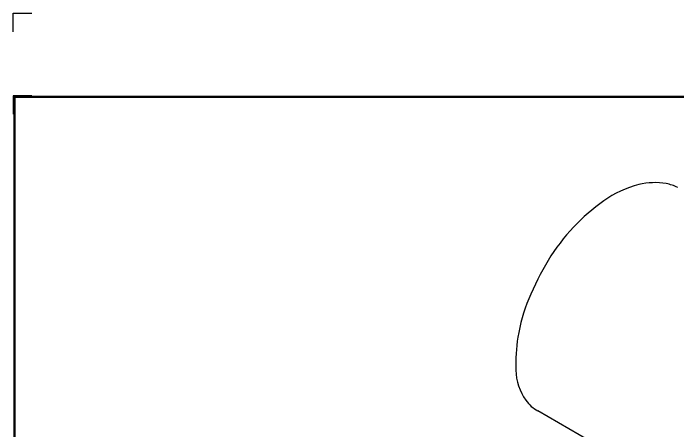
# Model space of a CAD drawing. Header units: inches. Extents: x -512 to -492, y -151 to -134.3.
# Drawn here: x -512 to -503.01, y -139.93 to -134.28 of the extents above; entities that cross this region are included whole.
import ezdxf
from ezdxf.enums import TextEntityAlignment as Align

# ---------------------------------------------------------------- set-up
doc = ezdxf.new("R2010")
doc.units = ezdxf.units.IN
doc.header["$MEASUREMENT"] = 0
doc.layers.get('0').update_dxf_attribs({"linetype": 'CONTINUOUS'})
doc.layers.get('DEFPOINTS').update_dxf_attribs({"linetype": 'CONTINUOUS'})
for name, color, linetype in [('FSBP-MEMBRANE', 7, 'CONTINUOUS'), ('FSBP-TTLB-BORDER', 7, 'CONTINUOUS'), ('FSBP-TTLB-TEXT', 7, 'CONTINUOUS')]:
    doc.layers.add(name, color=color, linetype=linetype)
doc.styles.add('ARIAL', font='ARIAL.TTF')
doc.styles.add('ARIAL_BOLD', font='ariblk.TTF')

# ---------------------------------------------------------------- blocks, each defined once
blk = doc.blocks.new('TTLB-ASPHALT_1')
at = {"layer": 'DEFPOINTS', "linetype": 'Continuous', "ltscale": 1.75}
blk.add_lwpolyline([(-0.015625, 13.88083333333333), (-0.015625, 14.13083333333333), (0.234375, 14.13083333333333)], dxfattribs=at)
at = {"layer": 'DEFPOINTS', "color": 1}
blk.add_lwpolyline([(0.234375, 13.015625), (-0.015625, 13.015625), (-0.015625, 12.765625)], dxfattribs=at)
at = {"layer": 'FSBP-TTLB-BORDER', "const_width": 0.03125}
blk.add_lwpolyline([(20, 0), (20, 13), (0, 13), (0, 0)], dxfattribs=at)
at = {"layer": 'FSBP-TTLB-TEXT'}
for tag, height, style, p in [('DETAIL_DESCP_LINE_1', 0.21875, 'ARIAL_BOLD', (9.832748116198076, -0.375)), ('ISSUE_REV_DATE', 0.21875, 'ARIAL', (15.84069633627263, -0.7282559425942452)), ('DETAIL_NUMBER', 0.4375, 'ARIAL', (18.42055248367797, -0.8931630692489421))]:
    blk.add_attdef(tag, text='', height=height, dxfattribs=dict(at, style=style)).set_placement(p, align=Align.MIDDLE_CENTER)
at = {"layer": 'FSBP-TTLB-TEXT', "style": 'ARIAL'}
blk.add_attdef('ACCPT_SYSTEMS', text='', height=0.21875, dxfattribs=at).set_placement((11.49438170418193, -1.125), align=Align.MIDDLE_LEFT)

msp = doc.modelspace()

# ---------------------------------------------------------------- linework, layer by layer
at = {"layer": 'FSBP-MEMBRANE'}
msp.add_line((-498.422399734454, -143.4010584744427), (-504.9026463170469, -139.6598868294372), dxfattribs=at)
msp.add_lwpolyline([(-503.0123648514318, -136.6361619517331, 0.07027790258877484), (-503.1683153717048, -136.5850554020057, 0.1063292229873983), (-503.5367339596711, -136.5981421277268, 0.09348773712568278), (-504.0134655877244, -136.8189791318488, 0.04757923547187198), (-504.4197061580164, -137.1719316978285, 0.05442949989030382), (-504.7637886739527, -137.6230172872468, 0.03804773144314343), (-505.0269491545538, -138.1451842954509, 0.05743957251211126), (-505.1734910716833, -138.6625571866124, 0.04830687639567816), (-505.2023192600054, -139.1073572813231, 0.1461332190389085), (-505.0661001163621, -139.5156344833711, 0.116813068855036), (-504.9026463170468, -139.6598868294373)], format="xyb", dxfattribs=at)

# ---------------------------------------------------------------- block references
msp.add_blockref('TTLB-ASPHALT_1', (-511.9827812163496, -148.411944915022))

doc.saveas('drawing.dxf')
